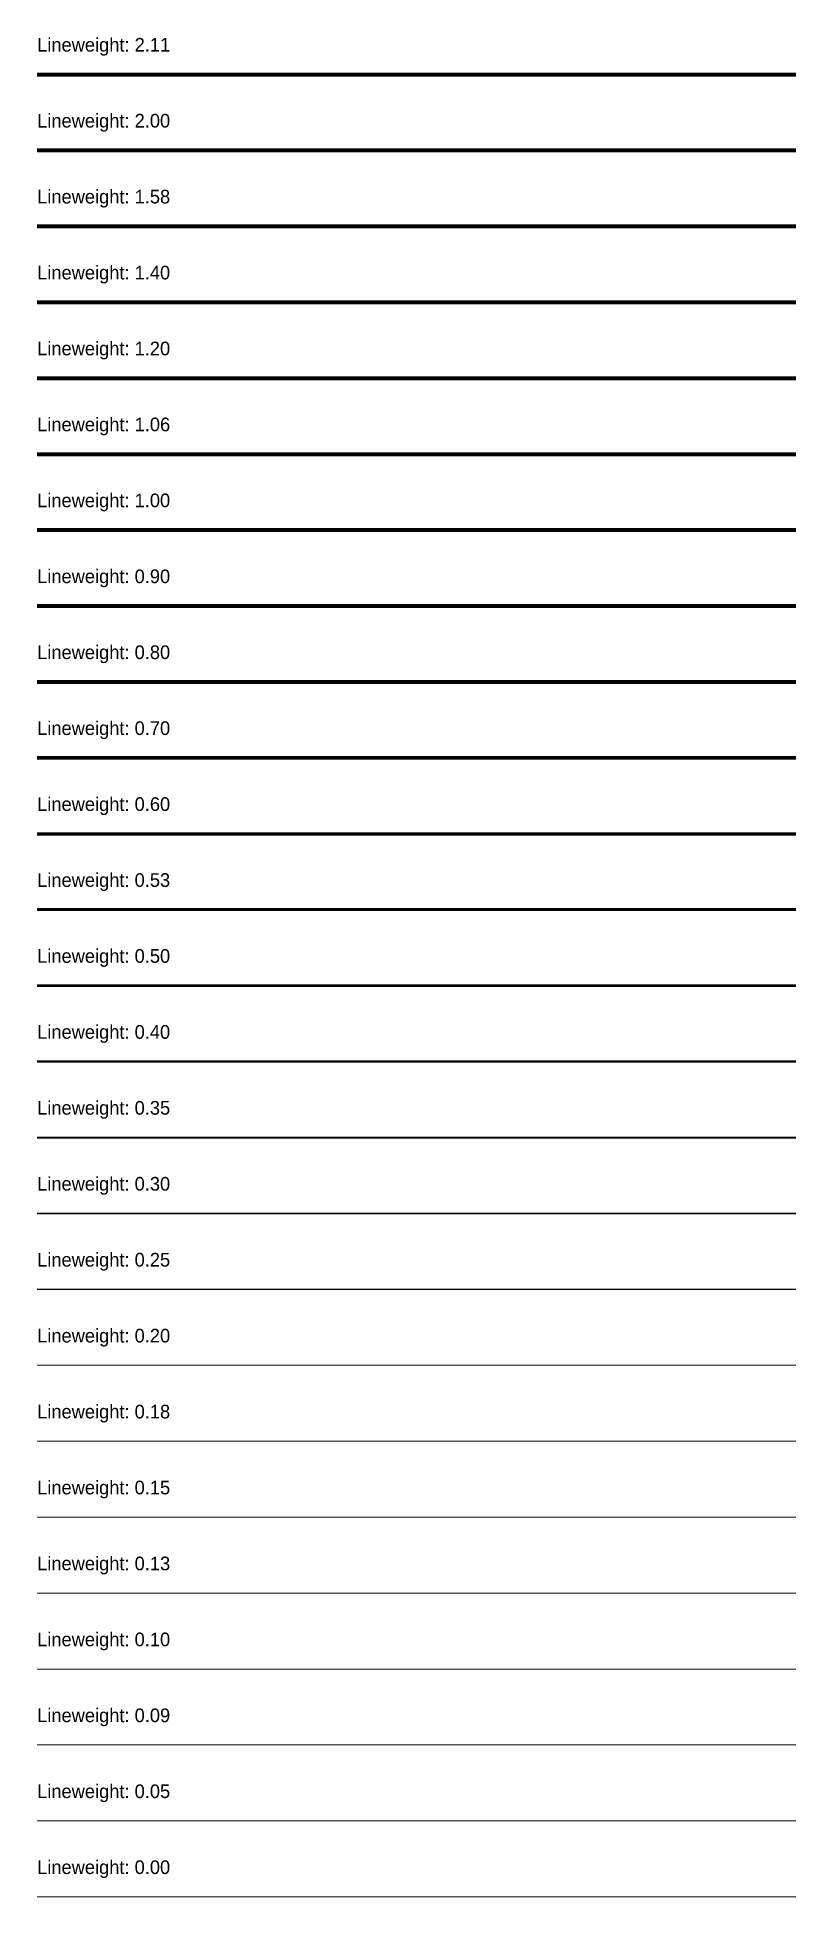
# Model space of a CAD drawing. Header units: metres. Extents: x 0 to 10, y 0 to 24.5.
import ezdxf

# ---------------------------------------------------------------- set-up
doc = ezdxf.new("R2010")
doc.units = ezdxf.units.M

msp = doc.modelspace()

# ---------------------------------------------------------------- linework, layer by layer
at = {"lineweight": 211}
msp.add_line((0, 24), (10, 24), dxfattribs=at)
at = {"lineweight": 200}
msp.add_line((0, 23), (10, 23), dxfattribs=at)
at = {"lineweight": 158}
msp.add_line((0, 22), (10, 22), dxfattribs=at)
at = {"lineweight": 140}
msp.add_line((0, 21), (10, 21), dxfattribs=at)
at = {"lineweight": 120}
msp.add_line((0, 20), (10, 20), dxfattribs=at)
at = {"lineweight": 106}
msp.add_line((0, 19), (10, 19), dxfattribs=at)
at = {"lineweight": 100}
msp.add_line((0, 18), (10, 18), dxfattribs=at)
at = {"lineweight": 90}
msp.add_line((0, 17), (10, 17), dxfattribs=at)
at = {"lineweight": 80}
msp.add_line((0, 16), (10, 16), dxfattribs=at)
at = {"lineweight": 70}
msp.add_line((0, 15), (10, 15), dxfattribs=at)
at = {"lineweight": 60}
msp.add_line((0, 14), (10, 14), dxfattribs=at)
at = {"lineweight": 53}
msp.add_line((0, 13), (10, 13), dxfattribs=at)
at = {"lineweight": 50}
msp.add_line((0, 12), (10, 12), dxfattribs=at)
at = {"lineweight": 40}
msp.add_line((0, 11), (10, 11), dxfattribs=at)
at = {"lineweight": 35}
msp.add_line((0, 10), (10, 10), dxfattribs=at)
at = {"lineweight": 30}
msp.add_line((0, 9), (10, 9), dxfattribs=at)
at = {"lineweight": 25}
msp.add_line((0, 8), (10, 8), dxfattribs=at)
at = {"lineweight": 20}
msp.add_line((0, 7), (10, 7), dxfattribs=at)
at = {"lineweight": 18}
msp.add_line((0, 6), (10, 6), dxfattribs=at)
at = {"lineweight": 15}
msp.add_line((0, 5), (10, 5), dxfattribs=at)
at = {"lineweight": 13}
for p, q in [((0, 4), (10, 4)), ((0, 3), (10, 3))]:
    msp.add_line(p, q, dxfattribs=at)
at = {"lineweight": 9}
msp.add_line((0, 2), (10, 2), dxfattribs=at)
at = {"lineweight": 5}
msp.add_line((0, 1), (10, 1), dxfattribs=at)
at = {"lineweight": 0}
msp.add_line((0, 0), (10, 0), dxfattribs=at)

# ---------------------------------------------------------------- texts
for s, p in [('Lineweight: 2.11', (0, 24.3)), ('Lineweight: 2.00', (0, 23.3)), ('Lineweight: 1.58', (0, 22.3)), ('Lineweight: 1.40', (0, 21.3)), ('Lineweight: 1.20', (0, 20.3)), ('Lineweight: 1.06', (0, 19.3)), ('Lineweight: 1.00', (0, 18.3)), ('Lineweight: 0.90', (0, 17.3)), ('Lineweight: 0.80', (0, 16.3)), ('Lineweight: 0.70', (0, 15.3)), ('Lineweight: 0.60', (0, 14.3)), ('Lineweight: 0.53', (0, 13.3)), ('Lineweight: 0.50', (0, 12.3)), ('Lineweight: 0.40', (0, 11.3)), ('Lineweight: 0.35', (0, 10.3)), ('Lineweight: 0.30', (0, 9.3)), ('Lineweight: 0.25', (0, 8.3)), ('Lineweight: 0.20', (0, 7.3)), ('Lineweight: 0.18', (0, 6.3)), ('Lineweight: 0.15', (0, 5.3)), ('Lineweight: 0.13', (0, 4.3)), ('Lineweight: 0.10', (0, 3.3)), ('Lineweight: 0.09', (0, 2.3)), ('Lineweight: 0.05', (0, 1.3)), ('Lineweight: 0.00', (0, 0.3))]:
    msp.add_text(s, height=0.18).set_placement(p)

doc.saveas('drawing.dxf')
